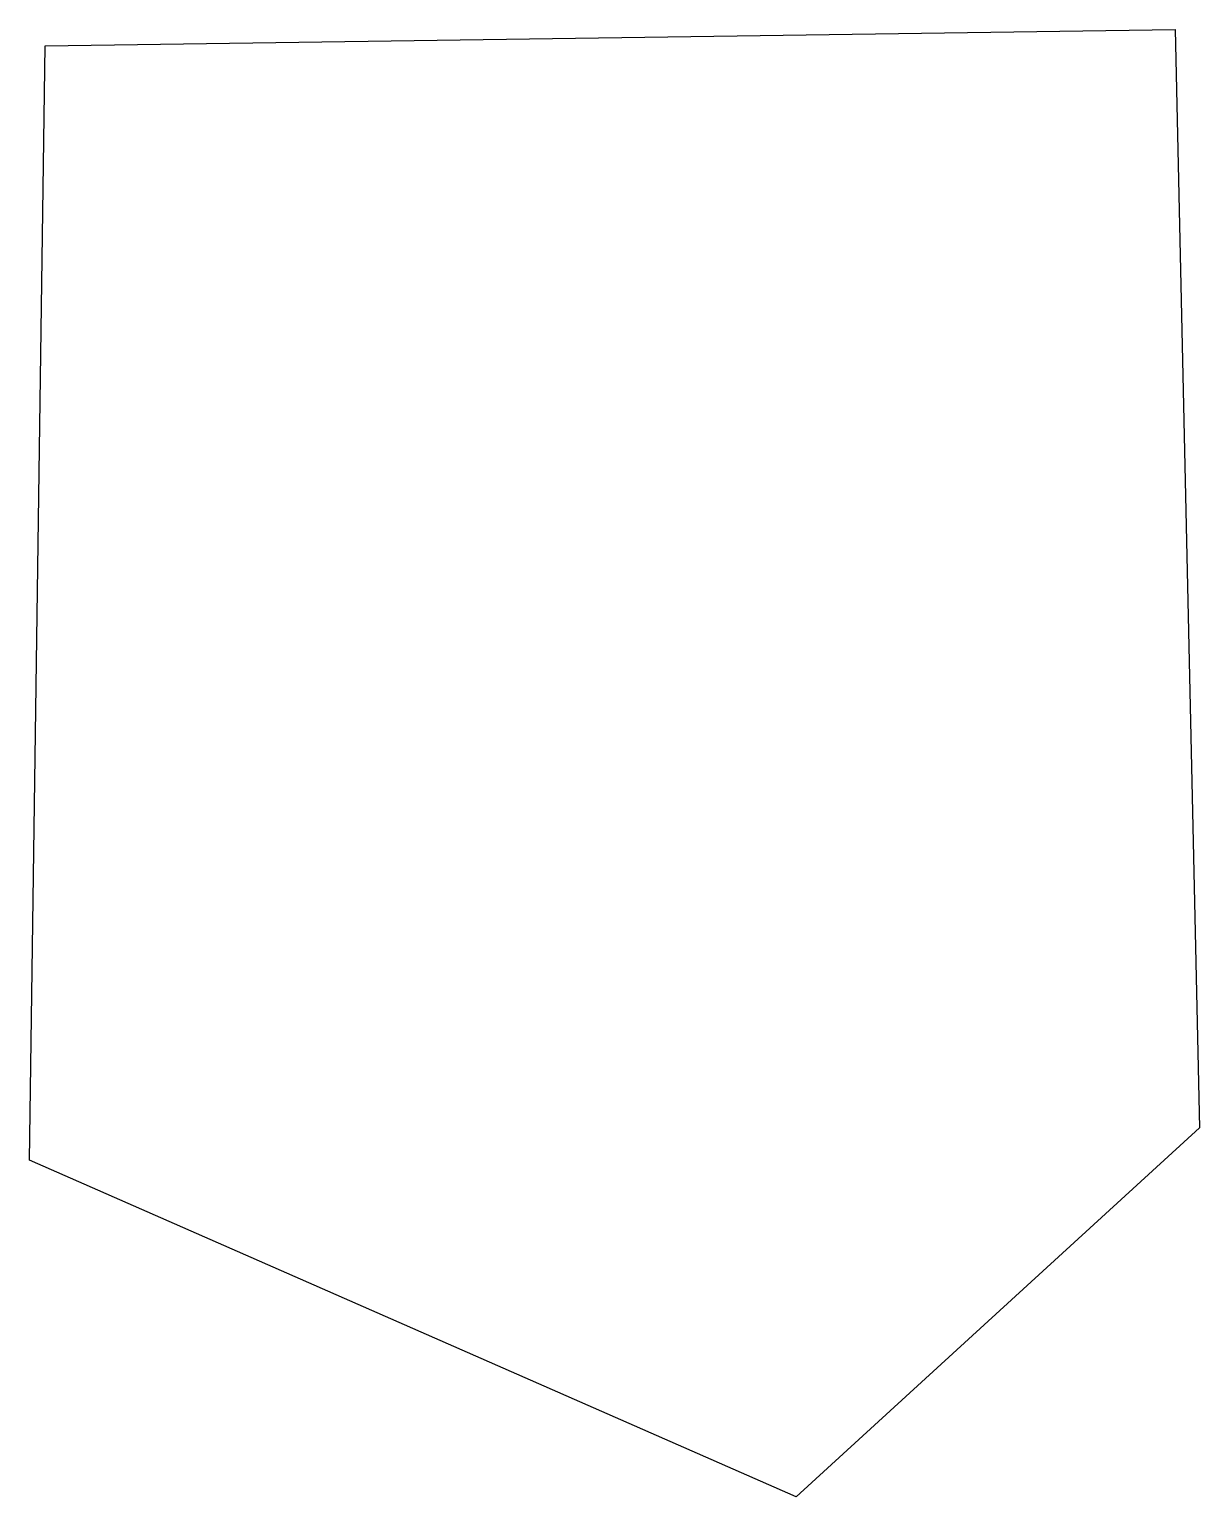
# Model space of a CAD drawing. Header units: metres. Extents: x 771436 to 771597, y 56282 to 56485.
import ezdxf

# ---------------------------------------------------------------- set-up
doc = ezdxf.new("R2010")
doc.units = ezdxf.units.M

msp = doc.modelspace()

# ---------------------------------------------------------------- linework, layer by layer
msp.add_lwpolyline([(771438.06, 56482.63), (771593.98, 56484.9), (771597.38, 56333.34), (771541.71, 56282.42), (771435.89, 56328.85)], close=True)

doc.saveas('drawing.dxf')
